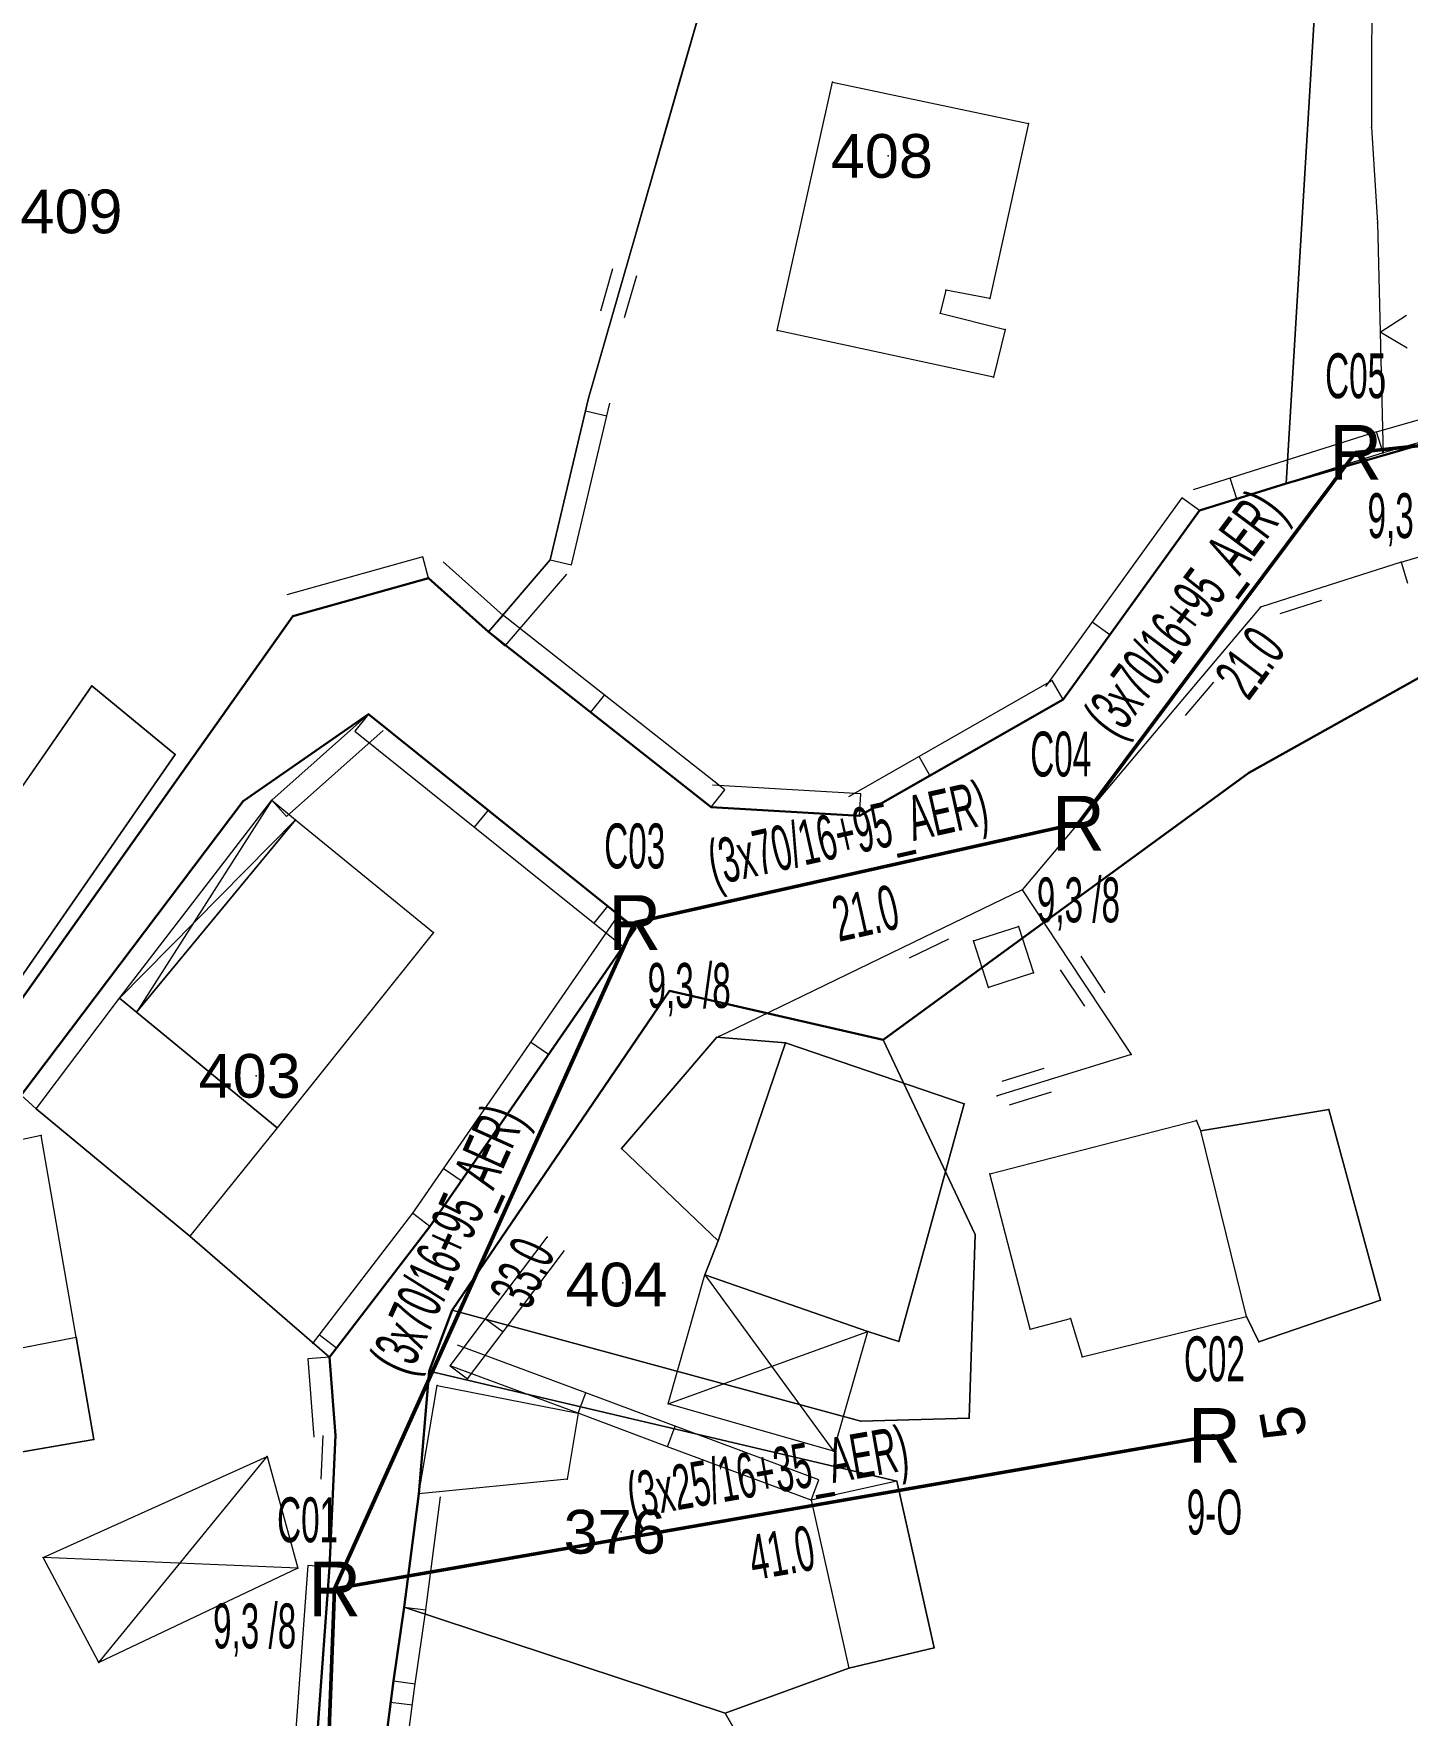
# Model space of a CAD drawing. Header units: millimetres. Extents: x 615240 to 617330, y 4151758 to 4153557.
# Drawn here: x 615634.7 to 615697.4, y 4152507.3 to 4152584.1 of the extents above; entities that cross this region are included whole.
import ezdxf
from ezdxf.enums import TextEntityAlignment as Align
from ezdxf.xclip import XClip

# ---------------------------------------------------------------- set-up
doc = ezdxf.new("R2010")
doc.units = ezdxf.units.MM
doc.header["$XCLIPFRAME"] = 2
for name, color, linetype, lineweight in [('02_ADA_ALN_YENI', 7, 'Continuous', 30), ('03_PARSEL_ALN_ESKI', 18, 'Continuous', 0), ('03_PARSEL_ALN_YENI', 171, 'Continuous', 0), ('03_PARSEL_NO_ESKI', 5, 'Continuous', 0), ('03_PARSEL_SNR_YENI', 5, 'Continuous', 0), ('04_YAPI_ALN_TSCLSIZ', 18, 'Continuous', 0), ('04_YAPI_SNR_TSCL', 232, 'Continuous', 0), ('04_YAPI_SNR_TSCLSZ', 77, 'Continuous', 0), ('06_DETAY_SNR_KROKI', 4, 'Continuous', 0), ('07_SNRTIP_GECERLI', 30, 'Continuous', 0), ('07_SNRTIP_SABIT', 18, 'Continuous', 0), ('DIREK_AG_MEVCUT', 3, 'Continuous', 25), ('HAT_AG_HAVAI_MEVCUT', 82, 'Continuous', 50), ('NOKTA_DETAY_YENI', 171, 'Continuous', 0), ('NOKTA_PARSEL_ESKI', 6, 'Continuous', 0), ('NOKTA_PARSEL_YENI', 30, 'Continuous', 0), ('NOKTA_YAPI_TSCL', 232, 'Continuous', 0), ('NOKTA_YAPI_TSCLSIZ', 77, 'Continuous', 0)]:
    doc.layers.add(name, color=color, linetype=linetype, lineweight=lineweight)
doc.styles.add('Direk', font='B_CAD')
doc.styles.get("Standard").update_dxf_attribs({"font": 'Arial'})

# ---------------------------------------------------------------- blocks, each defined once
blk = doc.blocks.new('fggg')
at = {"layer": '02_ADA_ALN_YENI', "color": 252}
for points in [[(615713.562, 4152569.871, 0), (615691.841, 4152563.597, 0), (615687.889, 4152562.349, 0), (615681.654, 4152553.726, 0), (615672.355, 4152548.413, 0), (615665.594, 4152548.809, 0), (615655.42, 4152556.821, 0), (615652.688, 4152559.273, 0), (615646.49, 4152557.537, 0), (615634.121, 4152540.053, 0), (615632.211, 4152539.028, 0), (615621.9, 4152539.38, 0), (615610.485, 4152542.057, 0), (615606.818, 4152549.579, 0), (615606.247, 4152552.175, 0), (615606.745, 4152555.395, 0), (615611.16, 4152566.135, 0), (615612.527, 4152577.213, 0), (615613.219, 4152585.291, 0)], [(615697.592, 4152463.791, 0), (615683.625, 4152461.067, 0), (615670.242, 4152459.745, 0), (615645.766, 4152472.255, 0), (615649.16, 4152494.053, 0), (615651.079, 4152508.913, 0), (615651.565, 4152512.278, 0), (615652.233, 4152517.445, 0), (615652.716, 4152523.051, 0), (615653.765, 4152525.838, 0), (615663.686, 4152540.415, 0), (615673.434, 4152538.188, 0), (615690.127, 4152550.379, 0), (615690.127, 4152550.379, 0), (615714.565, 4152564.032, 0)], [(615577.573, 4152498.434, 0), (615580.451, 4152516.714, 0), (615580.029, 4152531.045, 0), (615583.475, 4152531.968, 0), (615593.297, 4152533.104, 0), (615597.176, 4152534.842, 0), (615597.361, 4152542.642, 0), (615607.892, 4152539.04, 0), (615620.156, 4152533.345, 0), (615624.576, 4152534.111, 0), (615634.081, 4152535.655, 0), (615634.081, 4152535.655, 0), (615644.218, 4152549.085, 0), (615649.944, 4152553.063, 0), (615662.136, 4152543.265, 0), (615652.737, 4152529.66, 0), (615648.162, 4152523.697, 0), (615648.441, 4152520.113, 0), (615648.165, 4152514.102, 0), (615647.528, 4152505.333, 0)]]:
    blk.add_polyline3d(points, dxfattribs=at)
at = {"layer": '03_PARSEL_ALN_ESKI', "color": 252}
for p in [(615673.674, 4152578.549), (615637.172, 4152576.771), (615644.81, 4152536.539), (615661.559, 4152527.084), (615661.476, 4152515.718)]:
    blk.add_point(p, dxfattribs=at)
at = {"layer": '03_PARSEL_ALN_YENI', "color": 252}
for points in [[(615664.885, 4152607.363, 0), (615686.335, 4152608.804, 0), (615694.401, 4152606.048, 0), (615691.841, 4152563.597, 0), (615687.889, 4152562.349, 0), (615681.654, 4152553.726, 0), (615672.355, 4152548.413, 0), (615665.594, 4152548.809, 0), (615655.42, 4152556.821, 0), (615658.237, 4152560.104, 0), (615659.988, 4152567.482, 0), (615665.794, 4152587.686, 0), (615664.885, 4152607.363, 0)], [(615611.16, 4152566.135, 0), (615631.728, 4152605.912, 0), (615632.665, 4152607.808, 0), (615664.885, 4152607.363, 0), (615665.794, 4152587.686, 0), (615659.988, 4152567.482, 0), (615658.237, 4152560.104, 0), (615655.42, 4152556.821, 0), (615652.688, 4152559.273, 0), (615646.49, 4152557.537, 0), (615634.121, 4152540.053, 0), (615632.211, 4152539.028, 0), (615621.9, 4152539.38, 0), (615610.485, 4152542.057, 0), (615606.818, 4152549.579, 0), (615606.247, 4152552.175, 0), (615606.745, 4152555.395, 0), (615611.16, 4152566.135, 0)], [(615694.401, 4152606.048, 0), (615708.917, 4152607.637, 0), (615710.337, 4152594.263, 0), (615713.562, 4152569.871, 0), (615691.841, 4152563.597, 0), (615694.401, 4152606.048, 0)], [(615648.162, 4152523.697, 0), (615641.792, 4152529.216, 0), (615634.769, 4152535.034, 0), (615634.081, 4152535.655, 0), (615644.218, 4152549.085, 0), (615649.944, 4152553.063, 0), (615662.136, 4152543.265, 0), (615652.737, 4152529.66, 0), (615648.162, 4152523.697, 0)], [(615672.426, 4152520.765, 0), (615653.765, 4152525.838, 0), (615663.686, 4152540.415, 0), (615673.434, 4152538.188, 0), (615677.647, 4152529.295, 0), (615677.362, 4152520.909, 0), (615672.426, 4152520.765, 0)], [(615619.605, 4152513.754, 0), (615617.556, 4152517.71, 0), (615620.156, 4152533.345, 0), (615624.576, 4152534.111, 0), (615634.081, 4152535.655, 0), (615634.769, 4152535.034, 0), (615641.792, 4152529.216, 0), (615648.162, 4152523.697, 0), (615648.441, 4152520.113, 0), (615648.165, 4152514.102, 0), (615647.528, 4152505.333, 0), (615644.888, 4152494.583, 0), (615633.763, 4152491.246, 0), (615633.213, 4152496.223, 0), (615630.483, 4152503.738, 0), (615627.064, 4152513.995, 0), (615626.89, 4152514.517, 0), (615619.605, 4152513.754, 0)], [(615675.774, 4152510.415, 0), (615671.877, 4152509.483, 0), (615666.224, 4152507.433, 0), (615651.565, 4152512.278, 0), (615652.233, 4152517.445, 0), (615652.716, 4152523.051, 0), (615674.068, 4152518.033, 0), (615675.774, 4152510.415, 0)], [(615671.932, 4152493.581, 0), (615672.585, 4152490.558, 0), (615675.984, 4152482.979, 0), (615677.363, 4152478.223, 0), (615667.526, 4152474.773, 0), (615664.771, 4152474.053, 0), (615652.872, 4152472.868, 0), (615645.766, 4152472.255, 0), (615649.16, 4152494.053, 0), (615651.079, 4152508.913, 0), (615651.565, 4152512.278, 0), (615666.224, 4152507.433, 0), (615667.639, 4152504.967, 0), (615671.932, 4152493.581, 0)]]:
    blk.add_polyline3d(points, close=True, dxfattribs=at)
blk.add_polyline3d([(615697.592, 4152463.791, 0), (615683.625, 4152461.067, 0), (615670.242, 4152459.745, 0), (615669.388, 4152464.513, 0), (615668.911, 4152469.798, 0), (615667.847, 4152474.446, 0), (615667.526, 4152474.773, 0), (615677.363, 4152478.223, 0), (615675.984, 4152482.979, 0), (615672.585, 4152490.558, 0), (615671.932, 4152493.581, 0), (615667.639, 4152504.967, 0), (615666.224, 4152507.433, 0), (615671.877, 4152509.483, 0), (615675.774, 4152510.415, 0), (615674.068, 4152518.033, 0), (615652.716, 4152523.051, 0), (615653.765, 4152525.838, 0), (615672.426, 4152520.765, 0), (615677.362, 4152520.909, 0), (615677.647, 4152529.295, 0), (615673.434, 4152538.188, 0), (615690.127, 4152550.379, 0), (615714.565, 4152564.032, 0)], dxfattribs=at)
at = {"layer": '03_PARSEL_SNR_YENI', "color": 252}
for p, q in [((615664.131, 4152581.899, 0.953), (615665.512, 4152586.704, 0.953)), ((615661.369, 4152572.288, 0.953), (615664.131, 4152581.899, 0.953)), ((615660.552, 4152571.482, 0.953), (615661.105, 4152573.404, 0.953)), ((615661.633, 4152571.171, 0.953), (615662.186, 4152573.093, 0.953)), ((615659.988, 4152567.482, 0.953), (615661.369, 4152572.288, 0.953)), ((615659.21, 4152559.873, 0.953), (615660.961, 4152567.251, 0.953)), ((615659.853, 4152566.915, 0.953), (615659.988, 4152567.482, 0.953)), ((615658.237, 4152560.104, 0.953), (615659.853, 4152566.915, 0.953)), ((615659.853, 4152566.915, 0.953), (615660.826, 4152566.684, 0.953)), ((615652.418, 4152560.236, 0.953), (615646.22, 4152558.5, 0.953)), ((615652.688, 4152559.273, 0.953), (615652.418, 4152560.236, 0.953)), ((615655.42, 4152556.821, 0.953), (615658.237, 4152560.104, 0.953)), ((615658.237, 4152560.104, 0.953), (615659.21, 4152559.873, 0.953)), ((615656.088, 4152557.565, 0.953), (615653.356, 4152560.017, 0.953)), ((615656.179, 4152556.17, 0.953), (615658.996, 4152559.453, 0.953)), ((615652.688, 4152559.273, 0.953), (615646.49, 4152557.537, 0.953)), ((615655.42, 4152556.821, 0.953), (615652.688, 4152559.273, 0.953)), ((615655.42, 4152556.821, 0.953), (615656.088, 4152557.565, 0.953)), ((615655.42, 4152556.821, 0.953), (615656.179, 4152556.17, 0.953)), ((615649.944, 4152553.063, 0.953), (615649.318, 4152552.284, 0.953)), ((615649.944, 4152553.063, 0.953), (615655.4, 4152548.678, 0.953)), ((615649.318, 4152552.284, 0.953), (615661.51, 4152542.486, 0.953)), ((615655.4, 4152548.678, 0.953), (615654.774, 4152547.899, 0.953)), ((615655.4, 4152548.678, 0.953), (615660.857, 4152544.293, 0.953)), ((615660.857, 4152544.293, 0.953), (615660.23, 4152543.514, 0.953)), ((615660.857, 4152544.293, 0.953), (615662.136, 4152543.265, 0.953)), ((615661.313, 4152543.833, 0.953), (615651.914, 4152530.228, 0.953)), ((615662.136, 4152543.265, 0.953), (615658.157, 4152537.506, 0.953)), ((615662.136, 4152543.265, 0.953), (615661.313, 4152543.833, 0.953)), ((615658.157, 4152537.506, 0.953), (615657.334, 4152538.074, 0.953)), ((615658.157, 4152537.506, 0.953), (615654.178, 4152531.746, 0.953)), ((615654.178, 4152531.746, 0.953), (615652.737, 4152529.66, 0.953)), ((615654.178, 4152531.746, 0.953), (615653.356, 4152532.315, 0.953)), ((615651.944, 4152530.269, 0.953), (615647.369, 4152524.306, 0.953)), ((615652.737, 4152529.66, 0.953), (615651.944, 4152530.269, 0.953)), ((615652.737, 4152529.66, 0.953), (615648.476, 4152524.106, 0.953)), ((615653.664, 4152523.299, 0.953), (615655.285, 4152525.445, 0.953)), ((615654.462, 4152522.696, 0.953), (615656.083, 4152524.842, 0.953)), ((615648.476, 4152524.106, 0.953), (615647.683, 4152524.715, 0.953)), ((615648.476, 4152524.106, 0.953), (615648.162, 4152523.697, 0.953)), ((615648.162, 4152523.697, 0.953), (615647.165, 4152523.619, 0.953)), ((615647.165, 4152523.619, 0.953), (615647.444, 4152520.035, 0.953)), ((615648.162, 4152523.697, 0.953), (615648.441, 4152520.113, 0.953)), ((615653.664, 4152523.299, 0.953), (615654.462, 4152522.696, 0.953)), ((615647.787, 4152518.124, 0.953), (615647.878, 4152520.121, 0.953)), ((615648.394, 4152519.097, 0.953), (615648.441, 4152520.113, 0.953)), ((615648.165, 4152514.102, 0.953), (615648.394, 4152519.097, 0.953)), ((615651.565, 4152512.278, 0.953), (615652.233, 4152517.445, 0.953)), ((615652.557, 4152512.149, 0.953), (615653.225, 4152517.317, 0.953)), ((615647.168, 4152514.174, 0.953), (615646.531, 4152505.405, 0.953)), ((615648.165, 4152514.102, 0.953), (615647.168, 4152514.174, 0.953)), ((615648.165, 4152514.102, 0.953), (615647.658, 4152507.12, 0.953)), ((615651.079, 4152508.913, 0.953), (615651.565, 4152512.278, 0.953)), ((615651.565, 4152512.278, 0.953), (615652.557, 4152512.149, 0.953)), ((615652.069, 4152508.77, 0.953), (615652.555, 4152512.134, 0.953)), ((615651.079, 4152508.913, 0.953), (615652.069, 4152508.77, 0.953))]:
    blk.add_line(p, q, dxfattribs=at)
for p in [(615659.988, 4152567.482, 661.32), (615659.988, 4152567.482, 661.32), (615658.237, 4152560.104, 661.267), (615658.237, 4152560.104, 661.267), (615652.688, 4152559.273, 657.975), (615652.688, 4152559.273, 657.975), (615646.49, 4152557.537, 658.987), (615655.42, 4152556.821, 659.758), (615655.42, 4152556.821, 659.758), (615649.944, 4152553.063, 657.464), (615662.136, 4152543.265, 656.444), (615662.136, 4152543.265, 656.444), (615652.737, 4152529.66, 656.171), (615652.737, 4152529.66, 656.171), (615655.285, 4152525.445, 654.124), (615648.162, 4152523.697, 656.008), (615648.162, 4152523.697, 656.008), (615653.664, 4152523.299, 652.448), (615648.441, 4152520.113, 651.931), (615648.441, 4152520.113, 651.931), (615652.233, 4152517.445, 651.345), (615648.165, 4152514.102, 651.301), (615648.165, 4152514.102, 651.301), (615651.565, 4152512.278, 649.493), (615651.565, 4152512.278, 649.493), (615651.079, 4152508.913, 650.687)]:
    blk.add_point(p, dxfattribs=at)
at = {"layer": '04_YAPI_ALN_TSCLSIZ', "color": 252}
for points in [[(615676.297, 4152572.423, 0), (615676.035, 4152571.372, 0), (615679.016, 4152570.629, 0), (615678.471, 4152568.443, 0), (615668.593, 4152570.574, 0), (615671.132, 4152581.912, 0), (615680.068, 4152580.035, 0), (615678.309, 4152572.037, 0), (615676.297, 4152572.423, 0)], [(615629.801, 4152543.499, 0), (615637.308, 4152554.356, 0), (615641.112, 4152551.214, 0), (615633.659, 4152540.435, 0), (615629.801, 4152543.499, 0)], [(615639.357, 4152539.445, 0), (615646.606, 4152548.237, 0), (615652.914, 4152543.079, 0), (615645.778, 4152534.167, 0), (615639.357, 4152539.445, 0)], [(615639.357, 4152539.445, 0), (615645.778, 4152534.167, 0), (615641.792, 4152529.216, 0), (615634.769, 4152535.034, 0), (615638.579, 4152540.087, 0), (615639.357, 4152539.445, 0)], [(615668.984, 4152538.053, 0), (615665.909, 4152529.011, 0), (615661.494, 4152533.226, 0), (615665.85, 4152538.305, 0), (615668.984, 4152538.053, 0)], [(615665.909, 4152529.011, 0), (615668.984, 4152538.053, 0), (615677.133, 4152535.264, 0), (615674.162, 4152524.414, 0), (615672.737, 4152524.861, 0), (615665.305, 4152527.452, 0), (615665.909, 4152529.011, 0)], [(615690.032, 4152525.546, 0), (615687.946, 4152534.02, 0), (615693.787, 4152534.999, 0), (615696.142, 4152526.294, 0), (615690.592, 4152524.388, 0), (615690.032, 4152525.546, 0)], [(615625.738, 4152522.494, 0), (615636.591, 4152524.611, 0), (615637.398, 4152519.937, 0), (615624.865, 4152517.772, 0), (615624.11, 4152522.142, 0), (615625.738, 4152522.494, 0)], [(615659.005, 4152518.127, 0), (615652.233, 4152517.445, 0), (615653.082, 4152522.393, 0), (615659.513, 4152521.127, 0), (615659.005, 4152518.127, 0)]]:
    blk.add_polyline3d(points, close=True, dxfattribs=at)
at = {"layer": '04_YAPI_SNR_TSCL', "color": 252}
for p, q in [((615678.311, 4152532.063, 655.523), (615687.75, 4152534.506, 657.632)), ((615687.946, 4152534.02, 657.331), (615687.75, 4152534.506, 657.632)), ((615690.032, 4152525.546, 653.999), (615687.946, 4152534.02, 657.331)), ((615635, 4152533.818, 658.61), (615623.995, 4152531.435, 658.335)), ((615636.591, 4152524.611, 654.01), (615635, 4152533.818, 658.61)), ((615680.145, 4152524.977, 658.698), (615678.311, 4152532.063, 655.523)), ((615682.532, 4152523.701, 655.794), (615690.032, 4152525.546, 653.999)), ((615680.145, 4152524.977, 658.698), (615681.996, 4152525.456, 659.327)), ((615681.996, 4152525.456, 659.327), (615682.532, 4152523.701, 655.794)), ((615625.738, 4152522.494, 654.39), (615636.591, 4152524.611, 653.929)), ((615674.068, 4152518.033, 653.61), (615670.158, 4152517.157, 652.738)), ((615675.774, 4152510.415, 652.646), (615674.068, 4152518.033, 653.61)), ((615670.158, 4152517.157, 652.738), (615671.877, 4152509.483, 651.995)), ((615671.877, 4152509.483, 651.995), (615675.774, 4152510.415, 652.646))]:
    blk.add_line(p, q, dxfattribs=at)
at = {"layer": '04_YAPI_SNR_TSCLSZ', "color": 252}
for p, q in [((615668.593, 4152570.574, 663.995), (615671.132, 4152581.912, 665.528)), ((615671.132, 4152581.912, 665.528), (615680.068, 4152580.035, 664.543)), ((615680.068, 4152580.035, 664.543), (615678.309, 4152572.037, 664.215)), ((615676.297, 4152572.423, 665.657), (615676.035, 4152571.372, 665.99)), ((615678.309, 4152572.037, 664.215), (615676.297, 4152572.423, 665.657)), ((615676.035, 4152571.372, 665.99), (615679.016, 4152570.629, 661.718)), ((615678.471, 4152568.443, 663.423), (615668.593, 4152570.574, 663.995)), ((615679.016, 4152570.629, 661.718), (615678.471, 4152568.443, 663.423)), ((615637.308, 4152554.356, 659.692), (615629.801, 4152543.499, 659.154)), ((615641.112, 4152551.214, 658.054), (615637.308, 4152554.356, 659.692)), ((615633.659, 4152540.435, 658.027), (615641.112, 4152551.214, 658.054)), ((615638.579, 4152540.087, 657.641), (615645.529, 4152549.125, 657.909)), ((615645.529, 4152549.125, 657.909), (615639.357, 4152539.445, 656.579)), ((615645.529, 4152549.125, 657.909), (615646.606, 4152548.237, 656.103)), ((615638.579, 4152540.087, 657.641), (615646.606, 4152548.237, 656.103)), ((615646.606, 4152548.237, 656.103), (615639.357, 4152539.445, 656.579)), ((615646.606, 4152548.237, 656.103), (615652.914, 4152543.079, 655.66)), ((615677.57, 4152542.697, 659.299), (615679.614, 4152543.362, 659.952)), ((615679.614, 4152543.362, 659.952), (615680.303, 4152541.245, 656.897)), ((615652.914, 4152543.079, 655.66), (615645.778, 4152534.167, 655.973)), ((615678.248, 4152540.576, 659.528), (615677.57, 4152542.697, 659.299)), ((615680.303, 4152541.245, 656.897), (615678.248, 4152540.576, 659.528)), ((615634.769, 4152535.034, 657.237), (615638.579, 4152540.087, 657.641)), ((615639.357, 4152539.445, 656.579), (615638.579, 4152540.087, 657.641)), ((615639.357, 4152539.445, 656.579), (615645.778, 4152534.167, 655.973)), ((615665.85, 4152538.305, 654.651), (615661.494, 4152533.226, 654.734)), ((615668.984, 4152538.053, 655.641), (615665.85, 4152538.305, 654.651)), ((615665.909, 4152529.011, 658.492), (615668.984, 4152538.053, 655.641)), ((615677.133, 4152535.264, 656.884), (615668.984, 4152538.053, 655.641)), ((615641.792, 4152529.216, 656.009), (615634.769, 4152535.034, 657.237)), ((615674.162, 4152524.414, 654.342), (615677.133, 4152535.264, 656.884)), ((615693.787, 4152534.999, 654.183), (615687.946, 4152534.02, 657.331)), ((615696.142, 4152526.294, 652.952), (615693.787, 4152534.999, 654.183)), ((615645.778, 4152534.167, 655.973), (615641.792, 4152529.216, 656.009)), ((615661.494, 4152533.226, 654.734), (615665.909, 4152529.011, 658.492)), ((615665.909, 4152529.011, 658.492), (615665.305, 4152527.452, 656.851)), ((615663.617, 4152521.566, 653.695), (615665.305, 4152527.452, 656.851)), ((615665.305, 4152527.452, 656.851), (615672.737, 4152524.861, 655.99)), ((615665.305, 4152527.452, 656.851), (615671.171, 4152519.4, 653.679)), ((615690.592, 4152524.388, 654.506), (615696.142, 4152526.294, 652.952)), ((615690.032, 4152525.546, 653.999), (615690.592, 4152524.388, 654.506)), ((615663.617, 4152521.566, 653.695), (615672.737, 4152524.861, 655.99)), ((615671.171, 4152519.4, 653.679), (615672.737, 4152524.861, 655.99)), ((615672.737, 4152524.861, 655.99), (615674.162, 4152524.414, 654.342)), ((615637.398, 4152519.937, 654.01), (615636.591, 4152524.611, 658.61)), ((615652.233, 4152517.445, 651.345), (615653.082, 4152522.393, 652.214)), ((615653.082, 4152522.393, 652.214), (615659.513, 4152521.127, 656.925)), ((615659.513, 4152521.127, 656.925), (615659.005, 4152518.127, 656.94)), ((615671.171, 4152519.4, 653.679), (615663.617, 4152521.566, 653.695)), ((615624.865, 4152517.772, 654.394), (615637.398, 4152519.937, 654.01)), ((615635.084, 4152514.549, 653.393), (615645.321, 4152519.151, 652.863)), ((615637.636, 4152509.751, 652.827), (615645.321, 4152519.151, 652.863)), ((615645.321, 4152519.151, 652.863), (615646.72, 4152514.063, 651.855)), ((615659.005, 4152518.127, 656.94), (615652.233, 4152517.445, 651.345)), ((615646.72, 4152514.063, 651.855), (615635.084, 4152514.549, 653.393)), ((615637.636, 4152509.751, 652.827), (615635.084, 4152514.549, 653.393)), ((615646.72, 4152514.063, 651.855), (615637.636, 4152509.751, 652.827))]:
    blk.add_line(p, q, dxfattribs=at)
at = {"layer": '06_DETAY_SNR_KROKI', "color": 252}
for p, q in [((615695.751, 4152587.422, 0.953), (615695.74, 4152582.422, 0.953)), ((615695.74, 4152582.422, 0.953), (615695.735, 4152579.847, 0.953)), ((615695.735, 4152579.847, 0.953), (615696.01, 4152575.493, 0.953)), ((615696.01, 4152575.493, 0.953), (615696.13, 4152570.494, 0.953)), ((615713.291, 4152570.833, 0.953), (615695.991, 4152565.956, 0.953)), ((615696.13, 4152570.494, 0.953), (615697.33, 4152571.273, 0.953)), ((615697.366, 4152569.774, 0.953), (615696.13, 4152570.494, 0.953)), ((615696.13, 4152570.494, 0.953), (615696.25, 4152565.496, 0.953)), ((615695.961, 4152565.948, 0.953), (615687.588, 4152563.303, 0.953)), ((615696.262, 4152564.994, 0.953), (615695.961, 4152565.948, 0.953)), ((615696.25, 4152565.496, 0.953), (615696.262, 4152564.994, 0.953)), ((615700.087, 4152566.072, 0.953), (615696.262, 4152564.994, 0.953)), ((615696.262, 4152564.994, 0.953), (615689.587, 4152562.885, 0.953)), ((615689.587, 4152562.885, 0.953), (615689.286, 4152563.839, 0.953)), ((615687.079, 4152562.935, 0.953), (615680.844, 4152554.312, 0.953)), ((615687.889, 4152562.349, 0.953), (615687.079, 4152562.935, 0.953)), ((615689.587, 4152562.885, 0.953), (615687.889, 4152562.349, 0.953)), ((615687.889, 4152562.349, 0.953), (615683.787, 4152556.677, 0.953)), ((615697.09, 4152559.992, 0.953), (615703.794, 4152562.005, 0.953)), ((615697.09, 4152559.992, 0.953), (615692.326, 4152558.474, 0.953)), ((615697.09, 4152559.992, 0.953), (615697.378, 4152559.034, 0.953)), ((615690.663, 4152557.944, 0.953), (615687.441, 4152554.12, 0.953)), ((615692.326, 4152558.474, 0.953), (615690.663, 4152557.944, 0.953)), ((615693.45, 4152558.242, 0.953), (615691.544, 4152557.634, 0.953)), ((615666.213, 4152549.595, 0.953), (615656.039, 4152557.607, 0.953)), ((615683.787, 4152556.677, 0.953), (615682.977, 4152557.262, 0.953)), ((615660.095, 4152553.14, 0.953), (615655.42, 4152556.821, 0.953)), ((615683.787, 4152556.677, 0.953), (615681.654, 4152553.726, 0.953)), ((615660.095, 4152553.14, 0.953), (615660.713, 4152553.925, 0.953)), ((615681.158, 4152554.594, 0.953), (615671.859, 4152549.281, 0.953)), ((615687.441, 4152554.12, 0.953), (615680.998, 4152546.473, 0.953)), ((615681.654, 4152553.726, 0.953), (615681.158, 4152554.594, 0.953)), ((615688.516, 4152554.523, 0.953), (615687.227, 4152552.993, 0.953)), ((615665.594, 4152548.809, 0.953), (615660.095, 4152553.14, 0.953)), ((615681.654, 4152553.726, 0.953), (615675.576, 4152550.253, 0.953)), ((615645.529, 4152549.125, 0.953), (615649.944, 4152553.063, 0.953)), ((615646.195, 4152548.379, 0.953), (615650.61, 4152552.317, 0.953)), ((615675.576, 4152550.253, 0.953), (615675.08, 4152551.122, 0.953)), ((615675.576, 4152550.253, 0.953), (615672.355, 4152548.413, 0.953)), ((615665.594, 4152548.809, 0.953), (615666.213, 4152549.595, 0.953)), ((615672.413, 4152549.411, 0.953), (615665.652, 4152549.807, 0.953)), ((615672.355, 4152548.413, 0.953), (615672.413, 4152549.411, 0.953)), ((615645.529, 4152549.125, 0.953), (615646.195, 4152548.379, 0.953)), ((615672.355, 4152548.413, 0.953), (615665.594, 4152548.809, 0.953)), ((615680.998, 4152546.473, 0.953), (615679.779, 4152545.027, 0.953)), ((615679.779, 4152545.027, 0.953), (615675.278, 4152542.85, 0.953)), ((615679.779, 4152545.027, 0.953), (615682.541, 4152540.859, 0.953)), ((615675.278, 4152542.85, 0.953), (615666.276, 4152538.495, 0.953)), ((615676.423, 4152542.779, 0.953), (615674.623, 4152541.908, 0.953)), ((615682.458, 4152542.003, 0.953), (615683.562, 4152540.337, 0.953)), ((615681.52, 4152541.382, 0.953), (615682.625, 4152539.715, 0.953)), ((615682.541, 4152540.859, 0.953), (615684.763, 4152537.507, 0.953)), ((615666.276, 4152538.495, 0.953), (615665.942, 4152538.333, 0.953)), ((615684.763, 4152537.507, 0.953), (615679.984, 4152536.036, 0.953)), ((615680.774, 4152536.867, 0.953), (615678.863, 4152536.279, 0.953)), ((615679.984, 4152536.036, 0.953), (615678.638, 4152535.621, 0.953)), ((615681.106, 4152535.792, 0.953), (615679.194, 4152535.204, 0.953)), ((615655.285, 4152525.445, 0.953), (615658.099, 4152529.17, 0.953)), ((615656.083, 4152524.842, 0.953), (615658.897, 4152528.567, 0.953)), ((615655.285, 4152525.445, 0.953), (615656.083, 4152524.842, 0.953)), ((615659.861, 4152522.064, 0.953), (615654.012, 4152524.236, 0.953)), ((615659.513, 4152521.127, 0.953), (615653.664, 4152523.299, 0.953)), ((615659.513, 4152521.127, 0.953), (615659.861, 4152522.064, 0.953)), ((615670.508, 4152518.094, 0.953), (615659.862, 4152522.064, 0.953)), ((615663.6, 4152519.603, 0.953), (615659.513, 4152521.127, 0.953)), ((615663.6, 4152519.603, 0.953), (615663.949, 4152520.54, 0.953)), ((615670.158, 4152517.157, 0.953), (615663.6, 4152519.603, 0.953)), ((615670.158, 4152517.157, 0.953), (615670.508, 4152518.094, 0.953)), ((615650.152, 4152493.925, 0.953), (615652.071, 4152508.785, 0.953)), ((615650.953, 4152507.938, 0.953), (615651.079, 4152508.913, 0.953)), ((615650.057, 4152500.995, 0.953), (615650.953, 4152507.938, 0.953)), ((615650.953, 4152507.938, 0.953), (615651.945, 4152507.81, 0.953))]:
    blk.add_line(p, q, dxfattribs=at)
for p in [(615695.735, 4152579.847, 666.098), (615695.735, 4152579.847, 666.098), (615696.01, 4152575.493, 664.925), (615696.01, 4152575.493, 664.925), (615696.262, 4152564.994, 661.707), (615696.262, 4152564.994, 661.896), (615696.262, 4152564.994, 661.707), (615687.889, 4152562.349, 661.434), (615687.889, 4152562.349, 661.434), (615697.09, 4152559.992, 661.647), (615697.09, 4152559.992, 661.647), (615690.663, 4152557.944, 660.974), (615690.663, 4152557.944, 660.974), (615655.42, 4152556.821, 659.758), (615681.654, 4152553.726, 660.404), (615681.654, 4152553.726, 660.404), (615649.944, 4152553.063, 657.464), (615645.529, 4152549.125, 657.529), (615665.594, 4152548.809, 658.22), (615665.594, 4152548.809, 658.22), (615672.355, 4152548.413, 659.705), (615672.355, 4152548.413, 659.705), (615679.779, 4152545.027, 659.461), (615679.779, 4152545.027, 659.461), (615679.779, 4152545.027, 659.461), (615665.942, 4152538.333, 656.489), (615684.763, 4152537.507, 657.053), (615684.763, 4152537.507, 657.053), (615678.638, 4152535.621, 657.148), (615658.099, 4152529.17, 654.124), (615655.285, 4152525.445, 652.448), (615653.664, 4152523.299, 652.448), (615659.513, 4152521.127, 656.925), (615659.513, 4152521.127, 656.925), (615670.158, 4152517.157, 652.738), (615651.079, 4152508.913, 650.687)]:
    blk.add_point(p, dxfattribs=at)
at = {"layer": '07_SNRTIP_GECERLI', "color": 252}
for points in [[(615694.401, 4152606.048, 669.064), (615691.841, 4152563.597, 0)], [(615673.434, 4152538.188, 0), (615690.127, 4152550.379, 0), (615714.565, 4152564.032, 0)], [(615632.211, 4152539.028, 659.493), (615634.121, 4152540.053, 0), (615646.49, 4152557.537, 658.987)], [(615634.081, 4152535.655, 660.452), (615644.218, 4152549.085, 0), (615649.944, 4152553.063, 657.464)], [(615653.765, 4152525.838, 0), (615663.686, 4152540.415, 0)], [(615663.686, 4152540.415, 0), (615673.434, 4152538.188, 0)], [(615673.434, 4152538.188, 0), (615677.647, 4152529.295, 0)], [(615634.081, 4152535.655, 660.452), (615634.769, 4152535.034, 657.237)], [(615641.792, 4152529.216, 656.009), (615648.162, 4152523.697, 656.008)], [(615677.647, 4152529.295, 0), (615677.362, 4152520.909, 0), (615672.426, 4152520.765, 0), (615653.765, 4152525.838, 0)], [(615652.716, 4152523.051, 0), (615653.765, 4152525.838, 0)], [(615652.233, 4152517.445, 651.345), (615652.716, 4152523.051, 0)], [(615652.716, 4152523.051, 0), (615674.068, 4152518.033, 653.61)], [(615651.565, 4152512.278, 0), (615666.224, 4152507.433, 0)], [(615666.224, 4152507.433, 0), (615671.877, 4152509.483, 651.995)], [(615667.639, 4152504.967, 653.168), (615666.224, 4152507.433, 0)]]:
    blk.add_polyline3d(points, dxfattribs=at)
at = {"layer": '07_SNRTIP_SABIT', "color": 252}
for points in [[(615664.885, 4152607.363, 0), (615665.794, 4152587.686, 666.106), (615659.988, 4152567.482, 661.32), (615658.237, 4152560.104, 661.267), (615655.42, 4152556.821, 659.758)], [(615691.841, 4152563.597, 661.707), (615713.562, 4152569.871, 663.408)], [(615655.42, 4152556.821, 659.758), (615665.594, 4152548.809, 658.22), (615672.355, 4152548.413, 659.705), (615681.654, 4152553.726, 660.404), (615687.889, 4152562.349, 661.434), (615691.841, 4152563.597, 661.707)], [(615646.49, 4152557.537, 658.987), (615652.688, 4152559.273, 657.975), (615655.42, 4152556.821, 659.758)], [(615649.944, 4152553.063, 657.464), (615662.136, 4152543.265, 656.444)], [(615662.136, 4152543.265, 656.444), (615652.737, 4152529.66, 656.171), (615648.162, 4152523.697, 656.008)], [(615634.769, 4152535.034, 657.237), (615641.792, 4152529.216, 656.009)], [(615648.162, 4152523.697, 652.608), (615648.441, 4152520.113, 651.931), (615648.165, 4152514.102, 651.301), (615647.528, 4152505.333, 649.96), (615644.888, 4152494.583, 649.938)], [(615675.774, 4152510.415, 652.646), (615674.068, 4152518.033, 653.61)], [(615651.565, 4152512.278, 649.493), (615652.233, 4152517.445, 651.345)], [(615645.766, 4152472.255, 645.697), (615649.16, 4152494.053, 649.615), (615651.079, 4152508.913, 650.687), (615651.565, 4152512.278, 650.687)], [(615671.877, 4152509.483, 651.995), (615675.774, 4152510.415, 652.646)]]:
    blk.add_polyline3d(points, dxfattribs=at)
at = {"layer": 'NOKTA_DETAY_YENI', "color": 252}
for p in [(615695.735, 4152579.847, 666.098), (615696.01, 4152575.493), (615696.262, 4152564.994), (615697.09, 4152559.992, 661.647), (615690.663, 4152557.944, 660.974), (615679.779, 4152545.027, 659.461), (615684.763, 4152537.507, 657.053), (615678.638, 4152535.621, 657.148), (615658.099, 4152529.17, 654.124), (615655.285, 4152525.445), (615653.664, 4152523.299, 652.448)]:
    blk.add_point(p, dxfattribs=at)
at = {"layer": 'NOKTA_PARSEL_ESKI', "color": 252}
for p in [(615690.127, 4152550.379), (615644.218, 4152549.085), (615663.686, 4152540.415), (615673.434, 4152538.188), (615677.647, 4152529.295), (615653.765, 4152525.838), (615652.716, 4152523.051), (615677.362, 4152520.909), (615672.426, 4152520.765), (615666.224, 4152507.433)]:
    blk.add_point(p, dxfattribs=at)
at = {"layer": 'NOKTA_PARSEL_YENI', "color": 252}
for p in [(615659.988, 4152567.482, 661.32), (615691.841, 4152563.597, 661.896), (615687.889, 4152562.349, 661.434), (615658.237, 4152560.104, 661.267), (615652.688, 4152559.273, 657.975), (615646.49, 4152557.537, 658.987), (615655.42, 4152556.821, 659.758), (615681.654, 4152553.726, 660.404), (615649.944, 4152553.063, 657.464), (615665.594, 4152548.809, 658.22), (615672.355, 4152548.413, 659.705), (615662.136, 4152543.265, 656.444), (615634.769, 4152535.034, 657.237), (615652.737, 4152529.66, 656.171), (615641.792, 4152529.216, 656.009), (615648.162, 4152523.697, 656.008), (615648.441, 4152520.113, 651.931), (615674.068, 4152518.033, 653.61), (615652.233, 4152517.445, 651.345), (615648.165, 4152514.102, 651.301), (615651.565, 4152512.278, 649.493), (615675.774, 4152510.415, 652.646), (615671.877, 4152509.483, 651.995), (615651.079, 4152508.913, 650.687)]:
    blk.add_point(p, dxfattribs=at)
at = {"layer": 'NOKTA_YAPI_TSCL', "color": 252}
for p in [(615687.75, 4152534.506, 657.632), (615687.946, 4152534.02, 657.331), (615635, 4152533.818, 658.61), (615678.311, 4152532.063), (615690.032, 4152525.546, 653.999), (615680.145, 4152524.977, 658.698), (615681.996, 4152525.456, 659.327), (615636.591, 4152524.611), (615682.532, 4152523.701, 655.794), (615670.158, 4152517.157)]:
    blk.add_point(p, dxfattribs=at)
at = {"layer": 'NOKTA_YAPI_TSCLSIZ', "color": 252}
for p in [(615671.132, 4152581.912, 665.528), (615680.068, 4152580.035, 664.543), (615676.297, 4152572.423, 665.657), (615678.309, 4152572.037, 664.215), (615676.035, 4152571.372, 665.99), (615668.593, 4152570.574, 663.995), (615679.016, 4152570.629), (615678.471, 4152568.443, 663.423), (615637.308, 4152554.356, 659.692), (615641.112, 4152551.214), (615645.529, 4152549.125, 657.529), (615646.606, 4152548.237, 656.103), (615679.614, 4152543.362, 659.952), (615652.914, 4152543.079, 655.66), (615677.57, 4152542.697, 659.299), (615680.303, 4152541.245), (615638.579, 4152540.087, 657.641), (615678.248, 4152540.576, 659.528), (615639.357, 4152539.445), (615665.85, 4152538.305, 654.651), (615665.942, 4152538.333, 656.489), (615668.984, 4152538.053, 655.641), (615677.133, 4152535.264, 656.884), (615693.787, 4152534.999, 654.183), (615645.778, 4152534.167, 655.973), (615661.494, 4152533.226, 654.734), (615665.909, 4152529.011, 658.492), (615665.305, 4152527.452, 656.851), (615696.142, 4152526.294, 652.952), (615672.737, 4152524.861, 655.99), (615674.162, 4152524.414, 654.342), (615690.592, 4152524.388, 654.506), (615653.082, 4152522.393, 652.214), (615659.513, 4152521.127, 656.925), (615663.617, 4152521.566), (615637.398, 4152519.937), (615671.171, 4152519.4, 653.679), (615645.321, 4152519.151, 652.863), (615659.005, 4152518.127, 656.94), (615635.084, 4152514.549, 653.393), (615646.72, 4152514.063, 651.855), (615637.636, 4152509.751, 652.827)]:
    blk.add_point(p, dxfattribs=at)
at = {"layer": '03_PARSEL_NO_ESKI', "color": 252}
for s, p in [('408', (615671.049, 4152577.549)), ('409', (615634.05, 4152575.014)), ('403', (615642.185, 4152535.539)), ('404', (615658.934, 4152526.008)), ('376', (615658.851, 4152514.718))]:
    blk.add_text(s, height=2, dxfattribs=at).set_placement(p)

msp = doc.modelspace()

# ---------------------------------------------------------------- linework, layer by layer
at = {"layer": 'HAT_AG_HAVAI_MEVCUT'}
for p, q in [((615725.01, 4152568.24), (615695.01, 4152565.01)), ((615682.355, 4152548.075), (615695.01, 4152565.01)), ((615662.096, 4152543.538), (615682.355, 4152548.075)), ((615662.096, 4152543.538), (615648.396, 4152513.108)), ((615688.565, 4152520.116), (615648.396, 4152513.108)), ((615648.396, 4152513.108), (615646.831, 4152473.141))]:
    msp.add_line(p, q, dxfattribs=at)

# ---------------------------------------------------------------- block references
ref = msp.add_blockref('fggg', (0, 0))
XClip(ref).set_block_clipping_path([(615240.4021353753, 4153557.293983656), (616576.5432835864, 4153557.293983656), (616576.5432835864, 4152657.5), (617142.5, 4152657.5), (617142.5, 4151777.5), (615240.4021353753, 4151757.5), (615240.4021353753, 4152657.5)])

# ---------------------------------------------------------------- texts
at = {"layer": 'DIREK_AG_MEVCUT', "width": 0.53}
for s, p in [('C05', (615695.01, 4152568.51)), ('9,3 /8', (615697.453, 4152562.123)), ('C04', (615681.546, 4152551.235)), ('C03', (615662.096, 4152547.038)), ('9,3 /8', (615682.355, 4152544.575)), ('9,3 /8', (615664.583, 4152540.667)), ('C02', (615688.565, 4152523.616)), ('C01', (615647.162, 4152516.265)), ('9-O', (615688.565, 4152516.616)), ('9,3 /8', (615644.744, 4152511.418))]:
    msp.add_text(s, height=2.05, dxfattribs=at).set_placement(p, align=Align.MIDDLE_CENTER)
at = {"layer": 'DIREK_AG_MEVCUT', "style": 'Direk'}
for p in [(615695.01, 4152565.01), (615682.355, 4152548.075), (615662.096, 4152543.538), (615688.565, 4152520.116), (615648.396, 4152513.108)]:
    msp.add_text('R', height=2.5, dxfattribs=at).set_placement(p, align=Align.MIDDLE_CENTER)
at = {"layer": 'DIREK_AG_MEVCUT', "color": 32, "style": 'Direk'}
msp.add_text('5', height=2, rotation=459.85483, dxfattribs=at).set_placement((615691.694, 4152520.701), align=Align.MIDDLE_CENTER)
at = {"layer": 'HAT_AG_HAVAI_MEVCUT', "lineweight": 30, "width": 0.53}
for s, rotation, p in [('(3x70/16+95_AER)', 53.23104, (615688.002, 4152557.051, 307847.505)), ('(3x70/16+95_AER)', 12.62196, (615672.04, 4152546.636, 307841.177)), ('(3x70/16+95_AER)', 425.76158, (615654.471, 4152528.672, 307824.198)), ('(3x25/16+35_AER)', 369.89692, (615668.334, 4152517.45, 307824.198))]:
    msp.add_text(s, height=2.05, rotation=rotation, dxfattribs=at).set_placement(p, align=Align.CENTER)
for s, rotation, p in [('21.0', 53.23104, (615689.363, 4152556.033, 307847.505)), ('21.0', 12.62196, (615672.411, 4152544.977, 307841.177)), ('33.0', 425.76158, (615656.021, 4152527.974, 307824.198)), ('41.0', 369.89692, (615668.627, 4152515.775, 307824.198))]:
    msp.add_text(s, height=2.05, rotation=rotation, dxfattribs=at).set_placement(p, align=Align.TOP_CENTER)

doc.saveas('drawing.dxf')
